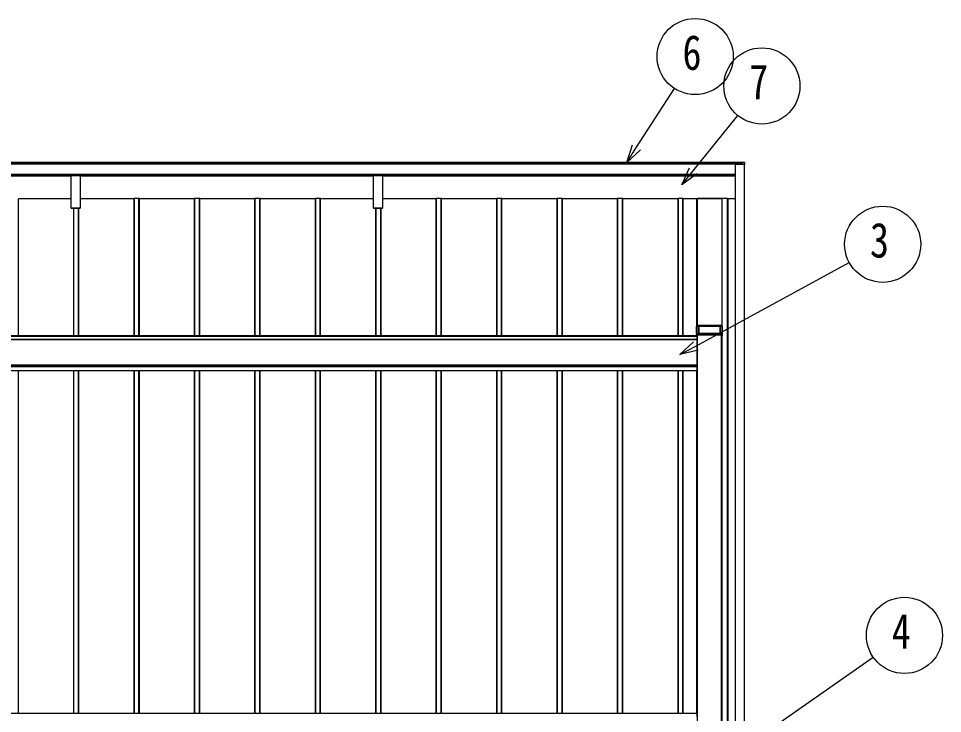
# Model space of a CAD drawing. Units: millimetres, scale not verified. Extents: x -14718 to 14718, y -10395 to 10395.
# Drawn here: x -4154 to -1096, y 9 to 2309 of the extents above; entities that cross this region are included whole.
import ezdxf
from ezdxf.enums import TextEntityAlignment as Align

# ---------------------------------------------------------------- set-up
doc = ezdxf.new("R2010")
doc.units = ezdxf.units.MM
doc.header["$LTSCALE"] = 50
doc.layers.add('0-4_YKK_A1', color=4, linetype='Continuous')
doc.layers.add('0-5_YKK_D', color=6, linetype='Continuous')
doc.styles.add('ＭＳ ゴシック', font='')
doc.styles.get('ＭＳ ゴシック').set_extended_font_data('MS Gothic')

msp = doc.modelspace()

# ---------------------------------------------------------------- linework, layer by layer
at = {"layer": '0-4_YKK_A1'}
for p, q in [((-1759.43, 1832.5), (-6945.93, 1832.5)), ((-1759.43, 1832.02), (-6945.93, 1832.02)), ((-1759.43, 1827.82), (-6945.93, 1827.82)), ((-1759.43, 1827.51), (-6945.93, 1827.51)), ((-1759.43, 1827.49), (-6945.93, 1827.49)), ((-1759.43, 1827.18), (-6945.93, 1827.18)), ((-1782.43, 1827), (-1782.43, -3170.65)), ((-1781.93, 1827.02), (-1781.93, -3170.63)), ((-1781.93, 1827.02), (-1758.14, 1827.02)), ((-1759.43, 1833.55), (-1751.9, 1833.08)), ((-1759.43, 1833.55), (-1759.43, 1833.07)), ((-1759.43, 1833.07), (-1759.43, 1827.37)), ((-1759.43, 1833.07), (-1751.9, 1832.59)), ((-1759.43, 1827.37), (-1759.43, 1827.06)), ((-1758.21, 1827.37), (-1759.43, 1827.37)), ((-1759.43, 1827.06), (-1758.23, 1827.06)), ((-1759.43, 1827.04), (-1759.43, 1827.06)), ((-1759.43, 1827.04), (-1758.23, 1827.04)), ((-1758.23, 1827.06), (-1758.23, 1827.04)), ((-1757.93, 1826.76), (-1757.93, 1825.56)), ((-1757.93, 1825.54), (-1757.93, 1825.56)), ((-1752.43, 1825.52), (-1757.93, 1825.54)), ((-1757.61, 1825.57), (-1757.61, 1826.77)), ((-1751.9, 1825.56), (-1757.61, 1825.57)), ((-1752.93, 1825.52), (-1752.93, -3169.08)), ((-1752.43, 1825.52), (-1752.43, 1825.5)), ((-1752.43, 1825.5), (-1752.43, -3169.08)), ((-1751.9, 1824.09), (-1752.43, 1824.09)), ((-1751.9, 1832.59), (-1751.9, 1825.56)), ((-1751.43, 1825.54), (-1751.43, 1832.58)), ((-1751.43, 1825.54), (-1751.43, 1824.11)), ((-1782.43, 1793), (-6926.93, 1793)), ((-1782.43, 1792.48), (-6926.93, 1792.48)), ((-6926.93, 1792.45), (-1782.43, 1792.45)), ((-1782.43, 1792.45), (-6926.93, 1792.45)), ((-3979.53, 1787.07), (-4949.53, 1787.07)), ((-3979.53, 1786.96), (-4949.53, 1786.96)), ((-3979.53, 1792.04), (-3979.53, 1792.45)), ((-3979.53, 1791.19), (-3979.53, 1792.04)), ((-3979.53, 1792.04), (-3949.53, 1792.04)), ((-3979.53, 1789.3), (-3979.53, 1791.19)), ((-3949.53, 1791.19), (-3979.53, 1791.19)), ((-3979.53, 1788.45), (-3979.53, 1789.3)), ((-3979.53, 1789.3), (-3949.53, 1789.3)), ((-3979.53, 1681.39), (-3979.53, 1788.45)), ((-3949.53, 1788.45), (-3979.53, 1788.45)), ((-3949.53, 1792.45), (-3949.53, 1792.04)), ((-3949.53, 1792.04), (-3949.53, 1791.19)), ((-3949.53, 1791.19), (-3949.53, 1789.3)), ((-3949.53, 1789.3), (-3949.53, 1788.45)), ((-3949.53, 1788.45), (-3949.53, 1681.39)), ((-2979.53, 1787.07), (-3949.53, 1787.07)), ((-2979.53, 1786.96), (-3949.53, 1786.96)), ((-2979.53, 1792.04), (-2979.53, 1792.45)), ((-2979.53, 1791.19), (-2979.53, 1792.04)), ((-2979.53, 1792.04), (-2949.53, 1792.04)), ((-2979.53, 1789.3), (-2979.53, 1791.19)), ((-2949.53, 1791.19), (-2979.53, 1791.19)), ((-2979.53, 1788.45), (-2979.53, 1789.3)), ((-2979.53, 1789.3), (-2949.53, 1789.3)), ((-2979.53, 1681.39), (-2979.53, 1788.45)), ((-2949.53, 1788.45), (-2979.53, 1788.45)), ((-2949.53, 1792.45), (-2949.53, 1792.04)), ((-2949.53, 1792.04), (-2949.53, 1791.19)), ((-2949.53, 1791.19), (-2949.53, 1789.3)), ((-2949.53, 1789.3), (-2949.53, 1788.45)), ((-2949.53, 1788.45), (-2949.53, 1681.39)), ((-1782.43, 1787.07), (-2949.53, 1787.07)), ((-1782.43, 1786.96), (-2949.53, 1786.96)), ((-3771.43, 1258.63), (-3771.43, 1712.95)), ((-3755.43, 1712.99), (-3770.43, 1712.99)), ((-3770.43, 1258.63), (-3770.43, 1712.99)), ((-3755.43, 1258.63), (-3755.43, 1712.99)), ((-3754.43, 1258.63), (-3754.43, 1712.95)), ((-3571.43, 1258.63), (-3571.43, 1712.95)), ((-3555.43, 1712.99), (-3570.43, 1712.99)), ((-3570.43, 1258.63), (-3570.43, 1712.99)), ((-3555.43, 1258.63), (-3555.43, 1712.99)), ((-3554.43, 1258.63), (-3554.43, 1712.95)), ((-3371.43, 1258.63), (-3371.43, 1712.95)), ((-3355.43, 1712.99), (-3370.43, 1712.99)), ((-3370.43, 1258.63), (-3370.43, 1712.99)), ((-3355.43, 1258.63), (-3355.43, 1712.99)), ((-3354.43, 1258.63), (-3354.43, 1712.95)), ((-3171.43, 1258.63), (-3171.43, 1712.95)), ((-3155.43, 1712.99), (-3170.43, 1712.99)), ((-3170.43, 1258.63), (-3170.43, 1712.99)), ((-3155.43, 1258.63), (-3155.43, 1712.99)), ((-3154.43, 1258.63), (-3154.43, 1712.95)), ((-2771.43, 1258.63), (-2771.43, 1712.95)), ((-2755.43, 1712.99), (-2770.43, 1712.99)), ((-2770.43, 1258.63), (-2770.43, 1712.99)), ((-2755.43, 1258.63), (-2755.43, 1712.99)), ((-2754.43, 1258.63), (-2754.43, 1712.95)), ((-2571.43, 1258.63), (-2571.43, 1712.95)), ((-2555.43, 1712.99), (-2570.43, 1712.99)), ((-2570.43, 1258.63), (-2570.43, 1712.99)), ((-2555.43, 1258.63), (-2555.43, 1712.99)), ((-2554.43, 1258.63), (-2554.43, 1712.95)), ((-2371.43, 1258.63), (-2371.43, 1712.95)), ((-2355.43, 1712.99), (-2370.43, 1712.99)), ((-2370.43, 1258.63), (-2370.43, 1712.99)), ((-2355.43, 1258.63), (-2355.43, 1712.99)), ((-2354.43, 1258.63), (-2354.43, 1712.95)), ((-2171.43, 1258.63), (-2171.43, 1712.95)), ((-2155.43, 1712.99), (-2170.43, 1712.99)), ((-2170.43, 1258.63), (-2170.43, 1712.99)), ((-2155.43, 1258.63), (-2155.43, 1712.99)), ((-2154.43, 1258.63), (-2154.43, 1712.95)), ((-1971.43, 1258.63), (-1971.43, 1712.95)), ((-1970.43, 1258.63), (-1970.43, 1712.99)), ((-1955.43, 1712.98), (-1970.43, 1712.98)), ((-1955.43, 1258.63), (-1955.43, 1712.99)), ((-1954.43, 1258.63), (-1954.43, 1712.95)), ((-1908.43, 1712.92), (-1908.43, 1293.17)), ((-1908.13, 1712.93), (-1908.13, 1293.18)), ((-1826.73, 1712.93), (-1908.13, 1712.93)), ((-1905.63, 1713.05), (-1907.43, 1713.05)), ((-1907.43, 1713.05), (-1907.43, 1712.93)), ((-1905.63, 1713.05), (-1905.63, 1712.93)), ((-1905.33, 1712.98), (-1829.53, 1712.98)), ((-1905.33, 1712.93), (-1905.33, 1712.98)), ((-1829.53, 1712.93), (-1829.53, 1712.98)), ((-1827.43, 1713.05), (-1829.23, 1713.05)), ((-1829.23, 1712.93), (-1829.23, 1713.05)), ((-1827.43, 1712.93), (-1827.43, 1713.05)), ((-1807.93, 1712.98), (-1827.13, 1712.98)), ((-1827.13, 1712.93), (-1827.13, 1712.98)), ((-1826.73, 1712.93), (-1826.73, 1293.18)), ((-1826.43, 1712.92), (-1826.43, 1293.17)), ((-1807.93, -3136.21), (-1807.93, 1712.98)), ((-1807.43, -3136.21), (-1807.43, 1712.96)), ((-3979.53, 1711.85), (-4154.13, 1711.85)), ((-4154.13, 1258.63), (-4154.13, 1711.85)), ((-3771.43, 1711.85), (-3949.53, 1711.85)), ((-3571.43, 1711.85), (-3754.13, 1711.85)), ((-3754.13, 1258.63), (-3754.13, 1711.85)), ((-3371.43, 1711.85), (-3554.13, 1711.85)), ((-3554.13, 1258.63), (-3554.13, 1711.85)), ((-3171.43, 1711.85), (-3354.13, 1711.85)), ((-3354.13, 1258.63), (-3354.13, 1711.85)), ((-2979.53, 1711.85), (-3154.13, 1711.85)), ((-3154.13, 1258.63), (-3154.13, 1711.85)), ((-2771.43, 1711.85), (-2949.53, 1711.85)), ((-2571.43, 1711.85), (-2754.13, 1711.85)), ((-2754.13, 1258.63), (-2754.13, 1711.85)), ((-2371.43, 1711.85), (-2554.13, 1711.85)), ((-2554.13, 1258.63), (-2554.13, 1711.85)), ((-2171.43, 1711.85), (-2354.13, 1711.85)), ((-2354.13, 1258.63), (-2354.13, 1711.85)), ((-1971.43, 1711.85), (-2154.13, 1711.85)), ((-2154.13, 1258.63), (-2154.13, 1711.85)), ((-1954.13, 1258.63), (-1954.13, 1711.85)), ((-1909.43, 1711.85), (-1954.13, 1711.85)), ((-1909.43, 1289.18), (-1909.43, 1711.85)), ((-1805.43, -3136.21), (-1805.43, 1711.86)), ((-1782.43, 1711.86), (-1805.43, 1711.86)), ((-3979.53, 1681.08), (-3979.53, 1681.39)), ((-3979.53, 1681.39), (-3949.53, 1681.39)), ((-3979.53, 1681.02), (-3979.53, 1681.08)), ((-3949.53, 1681.08), (-3979.53, 1681.08)), ((-3979.53, 1681.02), (-3949.53, 1681.02)), ((-3979.53, 1681.02), (-3979.53, 1681.02)), ((-3979.53, 1681.02), (-3949.53, 1681.02)), ((-3971.43, 1258.63), (-3971.43, 1681.02)), ((-3970.43, 1258.63), (-3970.43, 1681.02)), ((-3955.43, 1258.63), (-3955.43, 1681.02)), ((-3954.43, 1258.63), (-3954.43, 1681.02)), ((-3954.13, 1258.63), (-3954.13, 1681.02)), ((-3949.53, 1681.39), (-3949.53, 1681.08)), ((-3949.53, 1681.02), (-3949.53, 1681.08)), ((-3949.53, 1681.02), (-3949.53, 1681.02)), ((-2979.53, 1681.08), (-2979.53, 1681.39)), ((-2979.53, 1681.39), (-2949.53, 1681.39)), ((-2979.53, 1681.02), (-2979.53, 1681.08)), ((-2949.53, 1681.08), (-2979.53, 1681.08)), ((-2979.53, 1681.02), (-2949.53, 1681.02)), ((-2979.53, 1681.02), (-2979.53, 1681.02)), ((-2979.53, 1681.02), (-2949.53, 1681.02)), ((-2971.43, 1258.63), (-2971.43, 1681.02)), ((-2970.43, 1258.63), (-2970.43, 1681.02)), ((-2955.43, 1258.63), (-2955.43, 1681.02)), ((-2954.43, 1258.63), (-2954.43, 1681.02)), ((-2954.13, 1258.63), (-2954.13, 1681.02)), ((-2949.53, 1681.39), (-2949.53, 1681.08)), ((-2949.53, 1681.02), (-2949.53, 1681.08)), ((-2949.53, 1681.02), (-2949.53, 1681.02)), ((-1910.43, 1289.16), (-1910.43, 1261.72)), ((-1903.88, 1289.18), (-1909.93, 1289.18)), ((-1909.93, 1267.58), (-1909.93, 1289.18)), ((-1908.43, 1293.17), (-1908.43, 1293.15)), ((-1826.73, 1293.18), (-1908.13, 1293.18)), ((-1908.13, 1293.14), (-1904.93, 1293.14)), ((-1907.43, 1293.14), (-1907.43, 1289.18)), ((-1905.63, 1293.14), (-1905.63, 1289.18)), ((-1905.33, 1289.18), (-1905.33, 1293.14)), ((-1904.63, 1293.13), (-1904.63, 1293.05)), ((-1904.13, 1293.04), (-1903.93, 1293.04)), ((-1903.88, 1289.18), (-1903.88, 1267.71)), ((-1903.43, 1293.05), (-1903.43, 1293.13)), ((-1903.1, 1289.14), (-1903.41, 1289.17)), ((-1903.41, 1267.71), (-1903.41, 1289.17)), ((-1903.13, 1293.14), (-1872.93, 1293.14)), ((-1903.1, 1289.14), (-1903.1, 1267.71)), ((-1832.23, 1289.13), (-1902.63, 1289.13)), ((-1902.63, 1267.71), (-1902.63, 1289.13)), ((-1861.93, 1293.14), (-1831.73, 1293.14)), ((-1832.23, 1289.13), (-1832.23, 1267.71)), ((-1831.45, 1289.17), (-1831.76, 1289.14)), ((-1831.76, 1267.71), (-1831.76, 1289.14)), ((-1831.45, 1289.17), (-1831.45, 1267.71)), ((-1831.43, 1293.13), (-1831.43, 1293.05)), ((-1824.93, 1289.18), (-1830.98, 1289.18)), ((-1830.98, 1267.71), (-1830.98, 1289.18)), ((-1830.93, 1293.04), (-1830.73, 1293.04)), ((-1830.23, 1293.05), (-1830.23, 1293.13)), ((-1829.93, 1293.14), (-1826.73, 1293.14)), ((-1829.53, 1289.18), (-1829.53, 1293.14)), ((-1829.23, 1289.18), (-1829.23, 1293.14)), ((-1827.43, 1289.18), (-1827.43, 1293.14)), ((-1827.13, 1289.18), (-1827.13, 1293.14)), ((-1826.43, 1293.15), (-1826.43, 1293.17)), ((-1824.93, 1289.18), (-1824.93, 1267.58)), ((-1824.43, 1261.72), (-1824.43, 1289.16)), ((-7006.93, 1258.15), (-1907.93, 1258.15)), ((-1907.93, 1258.63), (-7004.43, 1258.63)), ((-1910.09, 1267.24), (-1910.43, 1261.72)), ((-1910.43, 1261.72), (-1910.43, 1258.63)), ((-1909.93, 1261.74), (-1909.59, 1267.25)), ((-1824.93, 1261.74), (-1909.93, 1261.74)), ((-1909.59, 1267.71), (-1825.27, 1267.71)), ((-1909.59, 1267.71), (-1909.59, 1267.71)), ((-1909.59, 1267.25), (-1909.59, 1267.71)), ((-1909.59, 1267.25), (-1825.27, 1267.25)), ((-1907.93, 1258.14), (-1907.93, 1261.63)), ((-1907.93, 1143.65), (-1907.93, 1258.15)), ((-1907.43, -2599.89), (-1907.43, 1261.65)), ((-1907.43, 1261.65), (-1827.43, 1261.65)), ((-1906.93, -2599.89), (-1906.93, 1261.65)), ((-1827.93, -2599.89), (-1827.93, 1261.65)), ((-1827.43, -2599.89), (-1827.43, 1261.65)), ((-1827.13, -2599.89), (-1827.13, 1261.65)), ((-1826.93, 1261.63), (-1826.93, -2599.89)), ((-1824.43, 1258.11), (-1826.93, 1258.11)), ((-1824.43, 1258.11), (-1826.93, 1258.11)), ((-1826.93, 1258.11), (-1826.93, 1258.11)), ((-1825.27, 1267.71), (-1825.27, 1267.71)), ((-1825.27, 1267.25), (-1825.27, 1267.71)), ((-1825.27, 1267.25), (-1824.93, 1261.74)), ((-1824.43, 1261.72), (-1824.77, 1267.24)), ((-1824.43, 1258.18), (-1824.43, 1261.72)), ((-1824.43, 1258.18), (-1824.43, 1258.11)), ((-1824.43, 1258.11), (-1824.43, 1258.11)), ((-1907.93, 1247.11), (-7006.93, 1247.11)), ((-7006.93, 1246.63), (-1907.93, 1246.63)), ((-1907.43, 1234.26), (-1907.93, 1234.26)), ((-1907.43, 1234.26), (-1907.93, 1234.26)), ((-1907.43, 1232.53), (-1907.93, 1232.53)), ((-1907.43, 1232.52), (-1907.93, 1232.52)), ((-7006.93, 1162.68), (-1907.93, 1162.68)), ((-7006.93, 1162.17), (-1907.93, 1162.17)), ((-7006.93, 1158.75), (-1907.93, 1158.75)), ((-7006.93, 1157.71), (-1907.93, 1157.71)), ((-7006.93, 1144.22), (-1907.93, 1144.22)), ((-7006.93, 1143.7), (-1907.93, 1143.7)), ((-7006.93, 1143.65), (-1907.93, 1143.65)), ((-7005.43, 1143.65), (-1909.43, 1143.65)), ((-4154.13, 9.39), (-4154.13, 1143.65)), ((-3971.43, 9.39), (-3971.43, 1143.65)), ((-3970.43, 9.39), (-3970.43, 1143.65)), ((-3955.43, 9.39), (-3955.43, 1143.65)), ((-3954.43, 9.39), (-3954.43, 1143.65)), ((-3954.13, 9.39), (-3954.13, 1143.65)), ((-3771.43, 9.39), (-3771.43, 1143.65)), ((-3770.43, 9.39), (-3770.43, 1143.65)), ((-3755.43, 9.39), (-3755.43, 1143.65)), ((-3754.43, 9.39), (-3754.43, 1143.65)), ((-3754.13, 9.39), (-3754.13, 1143.65)), ((-3571.43, 9.39), (-3571.43, 1143.65)), ((-3570.43, 9.39), (-3570.43, 1143.65)), ((-3555.43, 9.39), (-3555.43, 1143.65)), ((-3554.43, 9.39), (-3554.43, 1143.65)), ((-3554.13, 9.39), (-3554.13, 1143.65)), ((-3371.43, 9.39), (-3371.43, 1143.65)), ((-3370.43, 9.39), (-3370.43, 1143.65)), ((-3355.43, 9.39), (-3355.43, 1143.65)), ((-3354.43, 9.39), (-3354.43, 1143.65)), ((-3354.13, 9.39), (-3354.13, 1143.65)), ((-3171.43, 9.39), (-3171.43, 1143.65)), ((-3170.43, 9.39), (-3170.43, 1143.65)), ((-3155.43, 9.39), (-3155.43, 1143.65)), ((-3154.43, 9.39), (-3154.43, 1143.65)), ((-3154.13, 9.39), (-3154.13, 1143.65)), ((-2971.43, 9.39), (-2971.43, 1143.65)), ((-2970.43, 9.39), (-2970.43, 1143.65)), ((-2955.43, 9.39), (-2955.43, 1143.65)), ((-2954.43, 9.39), (-2954.43, 1143.65)), ((-2954.13, 9.39), (-2954.13, 1143.65)), ((-2771.43, 9.39), (-2771.43, 1143.65)), ((-2770.43, 9.39), (-2770.43, 1143.65)), ((-2755.43, 9.39), (-2755.43, 1143.65)), ((-2754.43, 9.39), (-2754.43, 1143.65)), ((-2754.13, 9.39), (-2754.13, 1143.65)), ((-2571.43, 9.39), (-2571.43, 1143.65)), ((-2570.43, 9.39), (-2570.43, 1143.65)), ((-2555.43, 9.39), (-2555.43, 1143.65)), ((-2554.43, 9.39), (-2554.43, 1143.65)), ((-2554.13, 9.39), (-2554.13, 1143.65)), ((-2371.43, 9.39), (-2371.43, 1143.65)), ((-2370.43, 9.39), (-2370.43, 1143.65)), ((-2355.43, 9.39), (-2355.43, 1143.65)), ((-2354.43, 9.39), (-2354.43, 1143.65)), ((-2354.13, 9.39), (-2354.13, 1143.65)), ((-2171.43, 9.39), (-2171.43, 1143.65)), ((-2170.43, 9.39), (-2170.43, 1143.65)), ((-2155.43, 9.39), (-2155.43, 1143.65)), ((-2154.43, 9.39), (-2154.43, 1143.65)), ((-2154.13, 9.39), (-2154.13, 1143.65)), ((-1971.43, 9.39), (-1971.43, 1143.65)), ((-1970.43, 9.39), (-1970.43, 1143.65)), ((-1955.43, 9.39), (-1955.43, 1143.65)), ((-1954.43, 9.39), (-1954.43, 1143.65)), ((-1954.13, 9.39), (-1954.13, 1143.65)), ((-1909.43, 9.39), (-1909.43, 1143.65)), ((-1907.93, 9.39), (-7006.93, 9.39))]:
    msp.add_line(p, q, dxfattribs=at)
msp.add_lwpolyline([(-1907.93, -2.12), (-1907.93, 8.91), (-1907.93, 9.39)], dxfattribs=at)
for centre, radius, start, end in [((-1782.06, 1823.43), 3.6, 88.01091, 95.98665), ((-1759.62, 1827.3), 1.41, 350.27585, 2.96784), ((-1757.7, 1824.44), 2.33, 87.96945, 95.79126), ((-1757.7, 1823.24), 2.33, 87.96945, 95.79126), ((-1751.93, 1832.58), 0.5, 0, 86.3803), ((-1753.88, 1832.84), 1.99, 352.9418, 6.81012), ((-1751.79, 1829.29), 3.31, 83.7994, 91.95129), ((-1751.79, 1822.25), 3.31, 83.7994, 91.95129), ((-1751.79, 1827.39), 3.31, 268.04871, 276.2006), ((-3770.68, 1705.8), 7.19, 88.01091, 95.98665), ((-3755.18, 1705.8), 7.19, 84.01335, 91.98909), ((-3570.68, 1705.8), 7.19, 88.01091, 95.98665), ((-3555.18, 1705.8), 7.19, 84.01335, 91.98909), ((-3370.68, 1705.8), 7.19, 88.01091, 95.98665), ((-3355.18, 1705.8), 7.19, 84.01335, 91.98909), ((-3170.68, 1705.8), 7.19, 88.01091, 95.98665), ((-3155.18, 1705.8), 7.19, 84.01335, 91.98909), ((-2770.68, 1705.8), 7.19, 88.01091, 95.98665), ((-2755.18, 1705.8), 7.19, 84.01335, 91.98909), ((-2570.68, 1705.8), 7.19, 88.01091, 95.98665), ((-2555.18, 1705.8), 7.19, 84.01335, 91.98909), ((-2370.68, 1705.8), 7.19, 88.01091, 95.98665), ((-2355.18, 1705.8), 7.19, 84.01335, 91.98909), ((-2170.68, 1705.8), 7.19, 88.01091, 95.98665), ((-2155.18, 1705.8), 7.19, 84.01335, 91.98909), ((-1970.68, 1705.79), 7.19, 88.01091, 95.98665), ((-1955.18, 1705.79), 7.19, 84.01335, 91.98909), ((-1908.21, 1710.77), 2.16, 88.01091, 95.98665), ((-1905.41, 1715.14), 2.16, 264.01335, 271.98909), ((-1829.46, 1715.14), 2.16, 268.01091, 275.98665), ((-1827.21, 1715.14), 2.16, 264.01335, 271.98909), ((-1826.66, 1710.77), 2.16, 84.01335, 91.98909), ((-1807.81, 1709.39), 3.6, 84.01335, 91.98909), ((-3754.21, 1714.01), 2.16, 264.01335, 271.98909), ((-3554.21, 1714.01), 2.16, 264.01335, 271.98909), ((-3354.21, 1714.01), 2.16, 264.01335, 271.98909), ((-3154.21, 1714.01), 2.16, 264.01335, 271.98909), ((-2754.21, 1714.01), 2.16, 264.01335, 271.98909), ((-2554.21, 1714.01), 2.16, 264.01335, 271.98909), ((-2354.21, 1714.01), 2.16, 264.01335, 271.98909), ((-2154.21, 1714.01), 2.16, 264.01335, 271.98909), ((-1954.21, 1714.01), 2.16, 264.01335, 271.98909), ((-1909.4, 1761.98), 50.13, 269.96431, 271.10724), ((-1805.93, 1726.24), 14.39, 264.01335, 271.98909), ((-1910.06, 1285.58), 3.6, 88.01091, 95.98665), ((-1908.21, 1291.03), 2.16, 88.01091, 95.98665), ((-1908.21, 1295.3), 2.16, 264.01335, 271.98909), ((-1904.86, 1290.98), 2.16, 84.01335, 91.98909), ((-1904.26, 1296.63), 3.6, 264.01335, 271.98909), ((-1903.81, 1296.63), 3.6, 268.01091, 275.98665), ((-1903.81, 1282.42), 6.76, 86.60841, 90.59189), ((-1903.21, 1290.98), 2.16, 88.01091, 95.98665), ((-1902.7, 1295.89), 6.76, 266.60841, 270.59189), ((-1832.16, 1295.89), 6.76, 269.40811, 273.39159), ((-1831.66, 1290.98), 2.16, 84.01335, 91.98909), ((-1831.05, 1282.42), 6.76, 89.40811, 93.39159), ((-1831.06, 1296.63), 3.6, 264.01335, 271.98909), ((-1830.61, 1296.63), 3.6, 268.01091, 275.98665), ((-1830.01, 1290.98), 2.16, 88.01091, 95.98665), ((-1826.66, 1291.03), 2.16, 84.01335, 91.98909), ((-1826.66, 1295.3), 2.16, 268.01091, 275.98665), ((-1824.81, 1285.58), 3.6, 84.01335, 91.98909), ((-1909.8, 1265.94), 1.33, 81.1907, 102.80687), ((-1909.59, 1267.21), 0.5, 90, 176.49039), ((-1907.56, 1258.06), 3.6, 88.01091, 95.98665), ((-1827.31, 1258.06), 3.6, 84.01335, 91.98909), ((-1825.27, 1267.21), 0.5, 3.50961, 90), ((-1825.06, 1265.94), 1.33, 77.19313, 98.8093), ((-1910.63, 1239.19), 3.2, 0.00124, 32.47925), ((-1910.63, 1239.19), 3.2, 0.00124, 32.47925)]:
    msp.add_arc(centre, radius, start, end, dxfattribs=at)
for centre, major_axis, ratio, start_param, end_param in [((-1758.23, 1826.76), (-0.227, 0.197), 0.995696, 3.8550547, 5.425851), ((-1758.23, 1826.74), (-0.24, 0.181), 0.997782, 3.7874581, 5.3582545), ((-1758.21, 1826.77), (-0.479, 0.362), 0.997782, 3.7874581, 5.3582545), ((-1909.93, 1261.72), (-0.501, 0), 0.034899, 4.7161205, 6.2831899), ((-1824.93, 1261.72), (-0.501, 0), 0.034899, 3.1415881, 4.7086575)]:
    msp.add_ellipse(centre, major_axis=major_axis, ratio=ratio, start_param=start_param, end_param=end_param, dxfattribs=at)
at = {"layer": '0-5_YKK_D'}
for points in [[(-2140.84, 1832.5), (-2108.58, 1882.49), (-1983.08, 2076.94)], [(-1958.86, 1758.73), (-1921.39, 1804.96), (-1773.34, 1987.65)], [(-2095.18, 1873.85), (-2140.84, 1832.5), (-2121.97, 1891.14)], [(-1909.01, 1794.92), (-1958.86, 1758.73), (-1933.78, 1815)], [(-1965.06, 1196.55), (-1912.8, 1225), (-1404.88, 1501.51)], [(-1905.18, 1210.99), (-1965.06, 1196.55), (-1920.42, 1239)], [(-1752.43, -102.89), (-1703.66, -68.81), (-1325.51, 195.46)]]:
    msp.add_lwpolyline(points, dxfattribs=at)
for centre in [(-1914.76, 2182.81), (-1694.01, 2085.54), (-1294.21, 1561.76), (-1222.23, 267.63)]:
    msp.add_circle(centre, 126, dxfattribs=at)

# ---------------------------------------------------------------- texts
at = {"layer": '0-5_YKK_D', "style": 'ＭＳ ゴシック', "width": 0.8}
for s, p in [('6', (-1956.76, 2104.06)), ('7', (-1736.01, 2006.79)), ('3', (-1336.21, 1483.01)), ('4', (-1264.23, 188.88))]:
    msp.add_text(s, height=115.5, dxfattribs=at).set_placement(p, align=Align.BOTTOM_LEFT)

doc.saveas('drawing.dxf')
